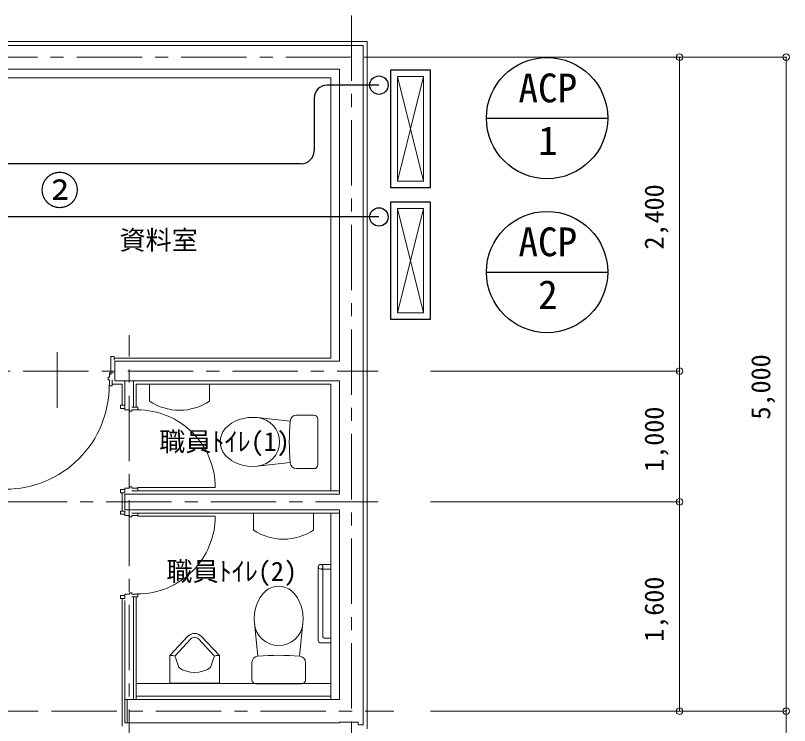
# Model space of a CAD drawing. Units: millimetres, scale not verified. Extents: x -19928 to 19928, y -13899 to 13899.
# Drawn here: x 6136 to 12057, y -5650 to -220 of the extents above; entities that cross this region are included whole.
import ezdxf
from ezdxf.enums import TextEntityAlignment as Align

# ---------------------------------------------------------------- set-up
doc = ezdxf.new("R2010")
doc.units = ezdxf.units.MM
doc.header["$LTSCALE"] = 100
doc.header["$PDMODE"] = 32
doc.header["$PDSIZE"] = 50
doc.linetypes.add('CHAIN1', pattern=[8, 5, -1, 1, -1])
for name, color, linetype, lineweight in [('0-0_躯体', 4, 'Continuous', 9), ('0-5_冷媒', 2, 'Continuous', 25), ('0-C_部品', 3, 'Continuous', 25)]:
    doc.layers.add(name, color=color, linetype=linetype, lineweight=lineweight)
doc.styles.add('ＭＳ ゴシック', font='')
doc.styles.get('ＭＳ ゴシック').set_extended_font_data('MS Gothic')

msp = doc.modelspace()

# ---------------------------------------------------------------- linework, layer by layer
at = {"layer": '0-0_躯体', "linetype": 'CHAIN1'}
for p, q in [((8705.8, -220.2), (8705.8, -5888.7)), ((-4595.4, -539.7), (8911.6, -539.7)), ((7005.8, -6027.4), (7005.8, -2665.3)), ((5396, -2939.7), (8911.6, -2939.7)), ((-5169.5, -3939.7), (8911.6, -3939.7)), ((-3989.3, -5539.7), (9031.1, -5539.7))]:
    msp.add_line(p, q, dxfattribs=at)
at = {"layer": '0-0_躯体'}
for p, q in [((5065.8, -419.7), (8825.8, -419.7)), ((5095.8, -449.7), (8795.8, -449.7)), ((8795.8, -5644.7), (8795.8, -449.7)), ((8825.8, -5674.7), (8825.8, -419.7)), ((12031.7, -539.7), (8816.6, -539.7)), ((11216.1, -539.7), (9311.5, -539.7)), ((11216.1, -539.7), (11216.1, -2939.7)), ((12031.7, -539.7), (12031.7, -5539.7)), ((5880.8, -629.7), (8615.8, -629.7)), ((8615.8, -2864.7), (8615.8, -629.7)), ((5918.3, -697.2), (8548.3, -697.2)), ((8548.3, -2839.7), (8548.3, -697.2)), ((6455.8, -3219.5), (6455.8, -2795.2)), ((6890.8, -2827.7), (6865.8, -2827.7)), ((6865.8, -2967.2), (6865.8, -2827.7)), ((6890.8, -2855.5), (6890.8, -2827.7)), ((6890.8, -2839.7), (8548.3, -2839.7)), ((6895.8, -2864.7), (8615.8, -2864.7)), ((6895.8, -3014.7), (6895.8, -2864.7)), ((6855.8, -2951.7), (6885.2, -2951.7)), ((6855.8, -2986.7), (6855.8, -2951.7)), ((11216.1, -2939.7), (9311.5, -2939.7)), ((11216.1, -2939.7), (11216.1, -3939.7)), ((6845.8, -2986.7), (6855.8, -2986.7)), ((6845.8, -3006.7), (6845.8, -2986.7)), ((6855.8, -3006.7), (6845.8, -3006.7)), ((6855.8, -3051.7), (6855.8, -3006.7)), ((6875.8, -3051.7), (6875.8, -3006.7)), ((6895.8, -3014.7), (8615.8, -3014.7)), ((6973.3, -3219.6), (6973.3, -3014.7)), ((7038.3, -3214.7), (7038.3, -3014.7)), ((8615.8, -3879.7), (8615.8, -3014.7)), ((6875.8, -3051.7), (6855.8, -3051.7)), ((6875.8, -3039.7), (6951.3, -3039.7)), ((6951.3, -3199.7), (6951.3, -3039.7)), ((7060.3, -3039.7), (8548.3, -3039.7)), ((7060.3, -3214.7), (7060.3, -3039.7)), ((7161.4, -3169.4), (7161.4, -3039)), ((7621.4, -3169.4), (7621.4, -3039)), ((8548.3, -3854.7), (8548.3, -3039.7)), ((6939.3, -3199.7), (6939.3, -3224.7)), ((6972.3, -3199.7), (6939.3, -3199.7)), ((6972.3, -3224.7), (6939.3, -3224.7)), ((6972.3, -3234.7), (6972.3, -3199.7)), ((7007.3, -3234.7), (6972.3, -3234.7)), ((7007.3, -3244.7), (7007.3, -3234.7)), ((7027.3, -3244.7), (7007.3, -3244.7)), ((7072.3, -3214.7), (7027.3, -3214.7)), ((7072.3, -3234.7), (7027.3, -3234.7)), ((7027.3, -3234.7), (7027.3, -3244.7)), ((7072.3, -3214.7), (7072.3, -3234.7)), ((8237.2, -3321.6), (7986.1, -3294.9)), ((8418.3, -3275.6), (8287, -3275.6)), ((8448.3, -3305.6), (8448.3, -3655.6)), ((8237.2, -3639.6), (7986.1, -3666.2)), ((8418.3, -3685.6), (8287, -3685.6)), ((6939.3, -3869.7), (6939.3, -3844.7)), ((6972.3, -3844.7), (6939.3, -3844.7)), ((6972.3, -3834.7), (6972.3, -3869.7)), ((7007.3, -3834.7), (6972.3, -3834.7)), ((7007.3, -3824.7), (7007.3, -3834.7)), ((7027.3, -3824.7), (7007.3, -3824.7)), ((7027.3, -3834.7), (7027.3, -3824.7)), ((7072.3, -3834.7), (7027.3, -3834.7)), ((7070.2, -3830), (7664, -3830)), ((7072.3, -3854.7), (7072.3, -3834.7)), ((6972.3, -3869.7), (6939.3, -3869.7)), ((6951.3, -4009.7), (6951.3, -3869.7)), ((6973.3, -3879.7), (8615.8, -3879.7)), ((6973.3, -3999.7), (6973.3, -3879.7)), ((7072.3, -3854.7), (7027.3, -3854.7)), ((7030.8, -3854.7), (8615.8, -3854.7)), ((11216.1, -3939.7), (9311.5, -3939.7)), ((11216.1, -3939.7), (11216.1, -5539.7)), ((6939.3, -4009.7), (6939.3, -4034.7)), ((6972.3, -4009.7), (6939.3, -4009.7)), ((6972.3, -4044.7), (6972.3, -4009.7)), ((6973.3, -3999.7), (8615.8, -3999.7)), ((7072.3, -4024.7), (7027.3, -4024.7)), ((7030.8, -4024.7), (8615.8, -4024.7)), ((7072.3, -4024.7), (7072.3, -4044.7)), ((7956.3, -4155.1), (7956.3, -4024.7)), ((8416.3, -4155.1), (8416.3, -4024.7)), ((8548.3, -5449.7), (8548.3, -4024.7)), ((8615.8, -5449.7), (8615.8, -3999.7)), ((6972.3, -4034.7), (6939.3, -4034.7)), ((7007.3, -4044.7), (6972.3, -4044.7)), ((7007.3, -4054.7), (7007.3, -4044.7)), ((7027.3, -4054.7), (7007.3, -4054.7)), ((7072.3, -4044.7), (7027.3, -4044.7)), ((7027.3, -4044.7), (7027.3, -4054.7)), ((7070.2, -4049.4), (7664, -4049.4)), ((8452.3, -4435.8), (8452.3, -5000)), ((8548.3, -4418), (8471.8, -4418)), ((8548.3, -4454), (8470.3, -4454)), ((8488.3, -4972), (8488.3, -4454.7)), ((6939.3, -4679.7), (6939.3, -4654.7)), ((6972.3, -4654.7), (6939.3, -4654.7)), ((6972.3, -4644.7), (6972.3, -4679.7)), ((7007.3, -4644.7), (6972.3, -4644.7)), ((7007.3, -4634.7), (7007.3, -4644.7)), ((7027.3, -4634.7), (7007.3, -4634.7)), ((7027.3, -4644.7), (7027.3, -4634.7)), ((7072.3, -4644.7), (7027.3, -4644.7)), ((7072.3, -4664.7), (7027.3, -4664.7)), ((7038.3, -5449.7), (7038.3, -4664.7)), ((7060.3, -5449.7), (7060.3, -4664.7)), ((7072.3, -4664.7), (7072.3, -4644.7)), ((6972.3, -4679.7), (6939.3, -4679.7)), ((6951.3, -5654.7), (6951.3, -4679.7)), ((6973.3, -5629.7), (6973.3, -4692.7)), ((7990.5, -5119.3), (7963.8, -4868.3)), ((8308.5, -5119.3), (8335.1, -4868.3)), ((7316.8, -5115.3), (7455.8, -4967.3)), ((7316.8, -5115.3), (7455.8, -4967.3)), ((7696.8, -5115.3), (7557.8, -4967.3)), ((7696.8, -5115.3), (7557.8, -4967.3)), ((7354.3, -5119.2), (7477.7, -4987.9)), ((7354.3, -5119.2), (7477.7, -4987.9)), ((7656.5, -5116.2), (7536, -4987.9)), ((7656.5, -5116.2), (7536, -4987.9)), ((8548.3, -5018), (8470.3, -5018)), ((8498.3, -4982), (8548.3, -4982)), ((7316.8, -5325.3), (7316.8, -5115.3)), ((7342.4, -5115.3), (7316.8, -5115.3)), ((7316.8, -5325.3), (7316.8, -5115.3)), ((7342.4, -5115.3), (7316.8, -5115.3)), ((7361.4, -5128.9), (7386.8, -5205.3)), ((7361.4, -5128.9), (7386.8, -5205.3)), ((7652.3, -5128.9), (7626.8, -5205.3)), ((7652.3, -5128.9), (7626.8, -5205.3)), ((7671.2, -5115.3), (7696.8, -5115.3)), ((7671.2, -5115.3), (7696.8, -5115.3)), ((7696.8, -5325.3), (7696.8, -5115.3)), ((7696.8, -5325.3), (7696.8, -5115.3)), ((7944.5, -5300.4), (7944.5, -5169.2)), ((8354.5, -5300.4), (8354.5, -5169.2)), ((7060.3, -5327.7), (8548.5, -5327.7)), ((7696.8, -5325.3), (7316.8, -5325.3)), ((7696.8, -5325.3), (7316.8, -5325.3)), ((8324.5, -5330.4), (7974.5, -5330.4)), ((7060.3, -5424.7), (8548.3, -5424.7)), ((6973.3, -5449.7), (8615.8, -5449.7)), ((6991.8, -5629.7), (6991.8, -5449.7)), ((6257.3, -5539.7), (5979.8, -5539.7)), ((11216.1, -5539.7), (9311.5, -5539.7)), ((12031.7, -5539.7), (10355.2, -5539.7)), ((12031.7, -5539.7), (12031.7, -6739.7)), ((6973.3, -5629.7), (8615.8, -5629.7)), ((8615.8, -5629.7), (8615.8, -5624.7)), ((8615.8, -5624.7), (8756.8, -5624.7)), ((8756.8, -5644.7), (8756.8, -5624.7)), ((8756.8, -5644.7), (8795.8, -5644.7))]:
    msp.add_line(p, q, dxfattribs=at)
msp.add_circle((8470.3, -4436), 18, dxfattribs=at)
for centre, radius, start, end in [((6060.5, -3049.7), 792.7, 269.97563, 0.36557), ((7391.4, -2823.4), 415.5, 236.3891, 303.61089), ((7070.2, -3830), 593.7, 0, 90.12563), ((7969, -3480.6), 186.4, 275.26898, 84.73096), ((8287, -3325.6), 50, 90, 175.41591), ((8418.3, -3305.6), 30, 0, 90), ((10220.2, -3480.6), 1989.4, 175.41591, 184.58406), ((8287, -3635.6), 50, 184.58408, 269.99998), ((8418.3, -3655.6), 30, 270, 0), ((7070.2, -4049.4), 593.7, 269.87434, 359.99998), ((8186.3, -3809.1), 415.5, 236.3891, 303.61089), ((8149.5, -4851.1), 186.4, 185.26898, 354.73096), ((7506.8, -5015.3), 70, 43.21402, 136.78606), ((7506.8, -5015.3), 70, 43.21402, 136.78606), ((8498.3, -4972), 10, 180, 270), ((7506.8, -5015.3), 40, 43.21402, 136.78606), ((7506.8, -5015.3), 40, 43.21402, 136.78606), ((8470.3, -5000), 18, 180, 270), ((7342.4, -5135.3), 20, 18.43474, 89.99998), ((7342.4, -5135.3), 20, 18.43474, 89.99998), ((7671.2, -5135.3), 20, 90.00005, 161.56477), ((7671.2, -5135.3), 20, 90.00005, 161.56477), ((7994.5, -5169.2), 50, 94.58408, 179.99998), ((8149.5, -7102.4), 1989.4, 85.41591, 94.58406), ((8304.5, -5169.2), 50, 0, 85.41591), ((7506.8, -5045.3), 200, 233.13007, 306.87), ((7506.8, -5045.3), 200, 233.13007, 306.87), ((7974.5, -5300.4), 30, 180, 270), ((8324.5, -5300.4), 30, 270, 0)]:
    msp.add_arc(centre, radius, start, end, dxfattribs=at)
for centre, major_axis in [((7951.1, -3480.6), (-250, 0)), ((8149.5, -4833.2), (0, 250))]:
    msp.add_ellipse(centre, major_axis=major_axis, ratio=0.75, start_param=4.571776, end_param=7.994594, dxfattribs=at)
for p in [(11216.1, -539.7), (12031.7, -539.7), (11216.1, -2939.7), (11216.1, -3939.7), (11216.1, -5539.7), (12031.7, -5539.7)]:
    msp.add_point(p, dxfattribs=at)
at = {"layer": '0-5_冷媒'}
for p, q in [((8916.2, -752.9), (8520.6, -752.9)), ((8420.6, -852.9), (8420.6, -1254.5)), ((8320.6, -1354.5), (1773.2, -1354.5)), ((8916.2, -1761.1), (4538.3, -1761.1))]:
    msp.add_line(p, q, dxfattribs=at)
for centre in [(8916.2, -752.9), (8916.2, -1761.1)]:
    msp.add_circle(centre, 70.3, dxfattribs=at)
for centre, start, end in [((8520.6, -852.9), 90, 179.99945), ((8320.6, -1254.5), 269.99998, 359.99998)]:
    msp.add_arc(centre, 100, start, end, dxfattribs=at)
at = {"layer": '0-C_部品', "color": 4, "lineweight": 9}
for p, q in [((9258.3, -687), (9058.3, -1487)), ((9058.3, -687), (9258.3, -1487)), ((9058.3, -2495.1), (9058.3, -1695.1)), ((9058.3, -1695.1), (9258.3, -1695.1)), ((9058.3, -1695.1), (9258.3, -2495.1)), ((9258.3, -1695.1), (9058.3, -2495.1)), ((9258.3, -1695.1), (9258.3, -2495.1)), ((9258.3, -2495.1), (9058.3, -2495.1))]:
    msp.add_line(p, q, dxfattribs=at)
at = {"layer": '0-C_部品'}
for p, q in [((9738.4, -1004.9), (10666.1, -1004.9)), ((9738.4, -2181.9), (10666.1, -2181.9))]:
    msp.add_line(p, q, dxfattribs=at)
at = {"layer": '0-C_部品', "color": 2}
for p, q in [((9008.3, -2545.1), (9008.3, -1645.1)), ((9008.3, -1645.1), (9308.3, -1645.1)), ((9308.3, -1645.1), (9308.3, -2545.1)), ((9308.3, -2545.1), (9008.3, -2545.1))]:
    msp.add_line(p, q, dxfattribs=at)
msp.add_lwpolyline([(9008.3, -637), (9308.3, -637), (9308.3, -1537), (9008.3, -1537)], close=True, dxfattribs=at)
at = {"layer": '0-C_部品', "color": 4, "lineweight": 9}
msp.add_lwpolyline([(9058.3, -687), (9258.3, -687), (9258.3, -1487), (9058.3, -1487)], close=True, dxfattribs=at)
at = {"layer": '0-C_部品', "color": 2}
for centre in [(10202.2, -1004.9), (10202.2, -2181.9)]:
    msp.add_circle(centre, 463.9, dxfattribs=at)

# ---------------------------------------------------------------- texts
at = {"layer": '0-0_躯体', "style": 'ＭＳ ゴシック'}
for s, p in [('2,400', (11137.9, -2009.9)), ('5,000', (11953.4, -3309.9)), ('1,000', (11137.9, -3709.9)), ('1,600', (11137.9, -5009.9))]:
    msp.add_text(s, height=146.6, rotation=90, dxfattribs=at).set_placement(p, align=Align.BOTTOM_LEFT)
for s, p in [('資料室', (6931.6, -2054.6)), ('職員ﾄｲﾚ(1)', (7235.4, -3595.6)), ('職員ﾄｲﾚ(2)', (7290.6, -4587.7))]:
    msp.add_text(s, height=146.6, dxfattribs=at).set_placement(p, align=Align.BOTTOM_LEFT)
at = {"layer": '0-C_部品', "style": 'ＭＳ ゴシック'}
for s, p in [('ACP', (9983.4, -950)), ('1', (10134, -1353.2)), ('②', (6324.7, -1734.2)), ('ACP', (9983.4, -2127)), ('2', (10134, -2530.1))]:
    msp.add_text(s, height=219.9, dxfattribs=at).set_placement(p, align=Align.BOTTOM_LEFT)

doc.saveas('drawing.dxf')
